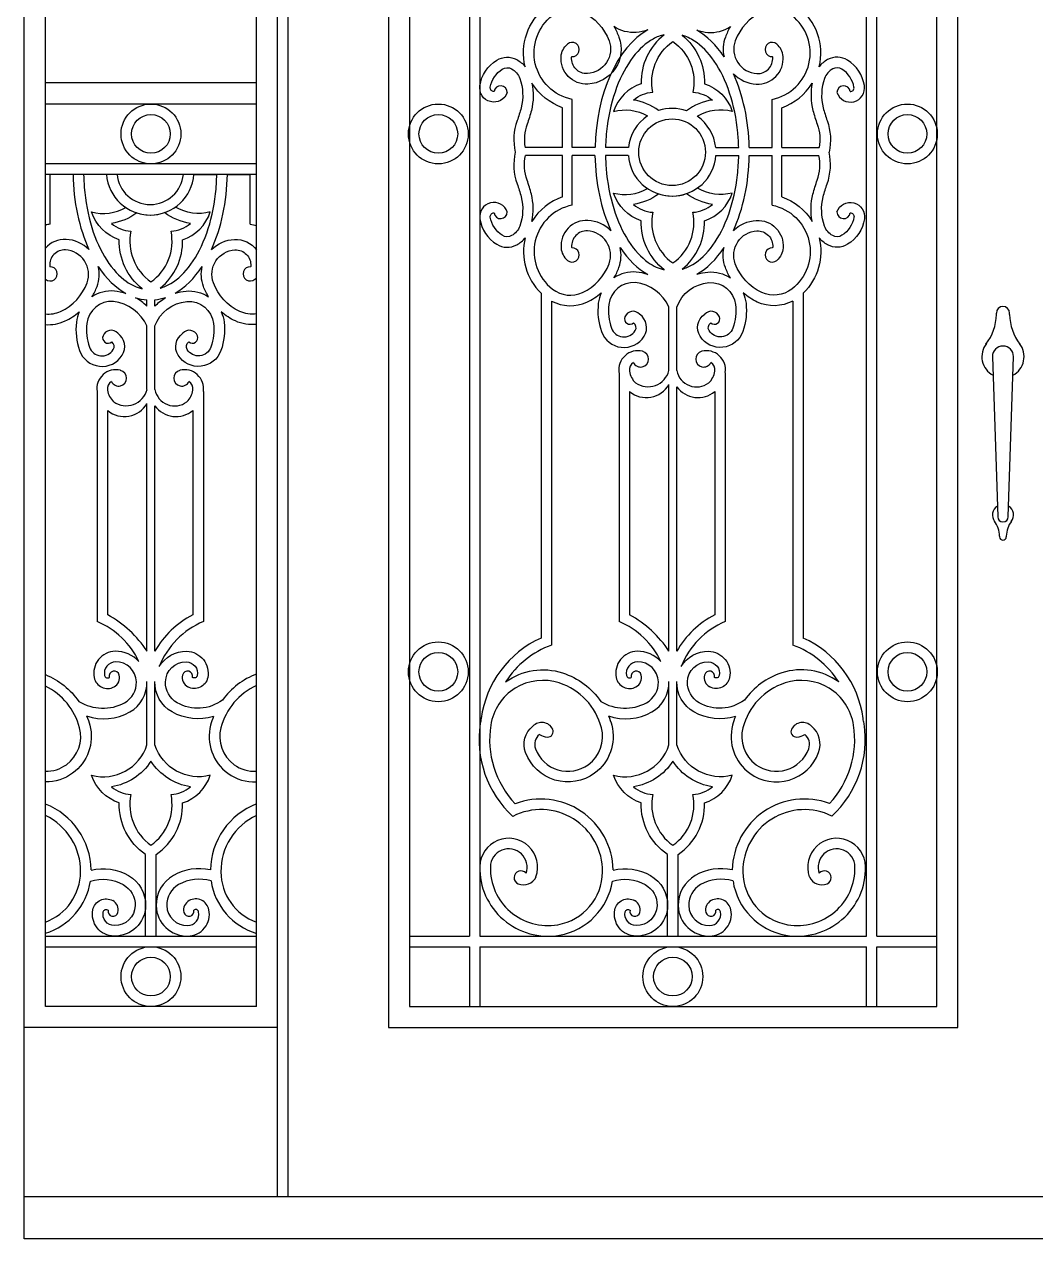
# Model space of a CAD drawing. Header units: millimetres. Extents: x 0 to 2463, y 0 to 2807.
# Drawn here: x 0 to 1217, y 0 to 1461 of the extents above; entities that cross this region are included whole.
import ezdxf

# ---------------------------------------------------------------- set-up
doc = ezdxf.new("R2010")
doc.units = ezdxf.units.MM
for name, color, linetype in [('ceco.net 113 door locks', 8, 'Continuous'), ('ceco.net 113 door wrought iron', 9, 'Continuous'), ('ceco.net 133 door frame', 7, 'Continuous')]:
    doc.layers.add(name, color=color, linetype=linetype)

msp = doc.modelspace()

# ---------------------------------------------------------------- linework, layer by layer
at = {"layer": 'ceco.net 113 door locks'}
for p, q in [((1169.7, 1112.3), (1169.7, 1114)), ((1185.6, 1112.3), (1185.6, 1114)), ((1164.9, 1061.5), (1171.3, 868.9)), ((1184, 868.9), (1190.3, 1061.5)), ((1173.6, 845.6), (1173.6, 844.7)), ((1181.6, 845.6), (1181.6, 844.7))]:
    msp.add_line(p, q, dxfattribs=at)
for centre, radius, start, end in [((1109, 1113.4), 60.7, 322.462, 358.9128), ((1177.6, 1114), 7.96, 0, 180), ((1246.2, 1113.4), 60.7, 181.0872, 217.538), ((1177.6, 1061.5), 25.4, 141.8988, 241.907), ((1177.6, 1061.5), 12.7, 0, 180), ((1177.6, 1061.5), 25.4, 298.093, 38.1012), ((1177.6, 871), 12.7, 122.2205, 218.1012), ((1177.6, 871), 12.7, 321.8988, 57.7795), ((1143.3, 845), 30.3, 1.0872, 37.538), ((1177.6, 868.9), 6.35, 180, 0), ((1211.9, 845), 30.3, 142.462, 178.9128), ((1177.6, 844.7), 3.98, 180, 0)]:
    msp.add_arc(centre, radius, start, end, dxfattribs=at)
at = {"layer": 'ceco.net 113 door wrought iron'}
for p, q in [((1013.2, 364.1), (1013.2, 2222.2)), ((1025.9, 364.1), (1025.9, 2226.4)), ((535.5, 1573.3), (535.5, 364.1)), ((548.2, 1573.3), (548.2, 364.1)), ((647.6, 1313.2), (647.6, 1361.1)), ((659.1, 1313.2), (659.1, 1371.1)), ((899.9, 1313.2), (899.9, 1371.1)), ((911.4, 1313.2), (911.4, 1361.1)), ((647.6, 1313.2), (602.5, 1313.2)), ((647.6, 1303.7), (602.9, 1303.7)), ((647.6, 1253.8), (647.6, 1303.7)), ((686.7, 1313.2), (659.1, 1313.2)), ((659.1, 1243.8), (659.1, 1303.7)), ((686.7, 1303.7), (659.1, 1303.7)), ((727, 1313.2), (699.4, 1313.2)), ((726.8, 1303.7), (699.4, 1303.7)), ((832.1, 1313.2), (859.6, 1313.2)), ((832.2, 1303.7), (859.7, 1303.7)), ((872.3, 1313.2), (899.9, 1313.2)), ((872.4, 1303.7), (899.9, 1303.7)), ((899.9, 1243.8), (899.9, 1303.7)), ((911.4, 1313.2), (956.5, 1313.2)), ((911.4, 1253.8), (911.4, 1303.7)), ((911.4, 1303.7), (956.1, 1303.7)), ((279.4, 1293.5), (25.4, 1293.5)), ((279.4, 1280.8), (25.4, 1280.8)), ((31.1, 1221), (31.1, 1280.8)), ((58.7, 1280.8), (31.1, 1280.8)), ((98.8, 1280.8), (71.4, 1280.8)), ((204.2, 1280.8), (231.6, 1280.8)), ((244.3, 1280.8), (271.9, 1280.8)), ((271.9, 1221), (271.9, 1280.8)), ((147.6, 1122.3), (147.6, 1129.7)), ((157.2, 1122.3), (157.2, 1129.8)), ((621.8, 1137.9), (621.8, 722.9)), ((634.5, 1128.4), (634.5, 714.4)), ((924.6, 1128.4), (924.6, 714.4)), ((937.3, 1137.9), (937.3, 722.9)), ((775.7, 1044.7), (775.7, 1121.2)), ((785.2, 1044.7), (785.2, 1121.2)), ((147.6, 1021.9), (147.6, 1098.4)), ((157.2, 1021.9), (157.2, 1098.4)), ((715.6, 1042.2), (715.6, 742.6)), ((843.5, 1042.2), (843.5, 742.6)), ((775.7, 707), (775.7, 1027.9)), ((785.2, 707), (785.2, 1025.2)), ((87.6, 1019.4), (87.6, 742.6)), ((215.5, 1019.4), (215.5, 742.6)), ((728.3, 1019.4), (728.3, 750.7)), ((830.8, 1019.4), (830.8, 750.7)), ((100.3, 996.6), (100.3, 750.7)), ((147.6, 707), (147.6, 1005.1)), ((157.2, 707), (157.2, 1002.4)), ((202.8, 996.6), (202.8, 750.7)), ((147.6, 594.2), (147.6, 670.4)), ((157.2, 594.2), (157.2, 670.4)), ((775.7, 594.2), (775.7, 670.4)), ((785.2, 594.2), (785.2, 670.4)), ((25.4, 364.1), (279.4, 364.1)), ((25.4, 351.4), (279.4, 351.4)), ((463.5, 364.1), (535.5, 364.1)), ((463.5, 351.4), (535.5, 351.4)), ((535.5, 351.4), (535.5, 279.4)), ((548.2, 364.1), (1013.2, 364.1)), ((548.2, 351.4), (1013.2, 351.4)), ((548.2, 351.4), (548.2, 279.4)), ((1013.2, 279.4), (1013.2, 351.4)), ((1025.9, 364.1), (1097.9, 364.1)), ((1025.9, 279.4), (1025.9, 351.4)), ((1025.9, 351.4), (1097.9, 351.4))]:
    msp.add_line(p, q, dxfattribs=at)
for points in [[(602.7, 1410.4, -0.296557), (627.7, 1482.2, -0.280029), (677, 1487.8, -0.068525), (694.1, 1476.8)], [(956.4, 1410.4, 0.296557), (931.3, 1482.2, 0.280029), (882, 1487.8, 0.068525), (865, 1476.8)], [(659.1, 1371.1, -0.642174), (635.5, 1472.1, -0.280029), (671.7, 1476.2, -0.198402), (703.6, 1441.7, -0.505576), (677.5, 1402.2, -0.452982), (658.6, 1421.7, -0.023023), (658.7, 1422.5, -0.023023)], [(899.9, 1371.1, 0.642174), (923.5, 1472.1, 0.280029), (887.4, 1476.2, 0.198402), (855.5, 1441.7, 0.505576), (881.5, 1402.2, 0.452982), (900.5, 1421.7, 0.023023), (900.4, 1422.5, 0.023023)], [(709.5, 1458.7, -0.046934), (715.5, 1446.1, -0.505576), (678.2, 1389.5, -0.452982), (645.9, 1422.7, -0.199321), (653.6, 1437.6)], [(770, 1448.9, 0.236914), (742.3, 1389.9, 0.238095), (709, 1356.6, -0.193409), (750, 1351.3)], [(750.3, 1454.7, -0.052345), (736.4, 1451.7, -0.168076), (709.5, 1458.7, -0.168076)], [(791.6, 1448.2, -0.233062), (818.5, 1389.9, -0.238095), (851.9, 1356.6, 0.198626), (809.9, 1350.7)], [(809.4, 1454.4, 0.058874), (822.6, 1451.7, 0.168076), (849.6, 1458.7, 0.168076)], [(849.6, 1458.7, 0.046934), (843.6, 1446.1, 0.145309), (842, 1422.2)], [(763.3, 1357.8, 0.122464), (732.9, 1370.3, -0.162801), (756.2, 1379.7, -0.298178), (780.4, 1440.8, -0.298178), (804.6, 1379.7, -0.162801), (827.9, 1370.3, 0.125021), (797, 1357.4, 0.125021)], [(853.2, 1401.9, 0.186058), (880.8, 1389.5, 0.452982), (913.1, 1422.7, 0.199321), (905.5, 1437.6)], [(581.2, 1379.4, -0.919927), (548.2, 1387.7, -0.214906), (568.5, 1418.2, -0.271554), (592.5, 1419, -0.0995), (602.7, 1410.4, -0.0995)], [(977.8, 1379.4, 0.919927), (1010.9, 1387.7, 0.214906), (990.6, 1418.2, 0.271554), (966.6, 1419, 0.0995), (956.4, 1410.4, 0.0995)], [(565.3, 1380.5, -0.483733), (560.7, 1385.6, -0.214906), (575.2, 1407.5, -0.271554), (586.4, 1407.8, -0.184149), (596.2, 1396.4, -0.14955), (597.8, 1361, -0.024291), (593, 1345.5, 0.14555), (590.8, 1307.5, 0.14555), (593, 1269.4, -0.024291), (597.8, 1254, -0.14955), (596.2, 1218.6, -0.184149), (586.4, 1207.1, -0.271554), (575.2, 1207.5, -0.214906), (560.7, 1229.4, -0.483733), (565.3, 1234.5, 0.483733)], [(993.7, 1380.5, 0.483733), (998.3, 1385.6, 0.214906), (983.8, 1407.5, 0.271554), (972.7, 1407.8, 0.184149), (962.9, 1396.4, 0.14955), (961.3, 1361, 0.024291), (966, 1345.5, -0.14555), (968.3, 1307.5, -0.12335)], [(610.9, 1390.7, -0.113593), (610.1, 1357.8, -0.024291), (605, 1341.2, 0.131924), (602.5, 1313.2)], [(647.6, 1361.1, -0.174073), (610.9, 1390.7, -0.174073)], [(911.4, 1361.1, 0.174073), (948.1, 1390.7, 0.174073)], [(948.1, 1390.7, 0.113593), (949, 1357.8, 0.024291), (954.1, 1341.2, -0.131924), (956.5, 1313.2)], [(610.9, 1224.3, 0.113593), (610.1, 1257.1, 0.024291), (605, 1273.8, -0.141076), (602.9, 1303.7)], [(948.1, 1224.3, -0.113593), (949, 1257.1, -0.024291), (954.1, 1273.8, 0.141076), (956.1, 1303.7)], [(993.7, 1234.5, -0.483733), (998.3, 1229.4, -0.214906), (983.8, 1207.5, -0.271554), (972.7, 1207.1, -0.184149), (962.9, 1218.6, -0.14955), (961.3, 1254, -0.024291), (966, 1269.4, 0.14555), (968.3, 1307.5, 0.130697)], [(770, 1166.1, -0.23685), (742.3, 1225.1, -0.238095), (709, 1258.4, 0.193409), (750, 1263.7)], [(763.3, 1257.2, -0.122464), (732.9, 1244.7, 0.162801), (756.2, 1235.2, 0.298178), (780.4, 1174.2, 0.298178), (804.6, 1235.2, 0.162801), (827.9, 1244.7, -0.125021), (797, 1257.6, -0.125021)], [(791.6, 1166.8, 0.233084), (818.5, 1225.1, 0.238095), (851.9, 1258.4, -0.198626), (809.9, 1264.2)], [(581.2, 1235.6, 0.919927), (548.2, 1227.3, 0.214906), (568.5, 1196.7, 0.271554), (592.5, 1196, 0.0995), (602.7, 1204.6, 0.0995)], [(647.6, 1253.8, 0.174073), (610.9, 1224.3, 0.174073)], [(659.1, 1243.8, 0.642174), (635.5, 1142.8, 0.280029), (671.7, 1138.7, 0.198402), (703.6, 1173.3, 0.505576), (677.5, 1212.8, 0.452982), (658.6, 1193.3, 0.023023), (658.7, 1192.5, 0.023023)], [(899.9, 1243.8, -0.642174), (923.5, 1142.8, -0.280029), (887.4, 1138.7, -0.198402), (855.5, 1173.3, -0.505576), (881.5, 1212.8, -0.452982), (900.5, 1193.3, -0.023023), (900.4, 1192.5, -0.023023)], [(911.4, 1253.8, -0.174073), (948.1, 1224.3, -0.174073)], [(977.8, 1235.6, -0.919927), (1010.9, 1227.3, -0.214906), (990.6, 1196.7, -0.271554), (966.6, 1196, -0.0995), (956.4, 1204.6, -0.0995)], [(142, 1143.3, -0.23685), (114.3, 1202.2, -0.238095), (81, 1235.6, 0.193409), (122, 1240.9)], [(135.3, 1234.4, -0.122464), (104.9, 1221.8, 0.162801), (128.2, 1212.4, 0.298178), (152.4, 1151.4, 0.298178), (176.6, 1212.4, 0.162801), (199.9, 1221.8, -0.125021), (168.9, 1234.8, -0.125021)], [(163.6, 1143.9, 0.233084), (190.5, 1202.2, 0.238095), (223.8, 1235.6, -0.198626), (181.9, 1241.4)], [(31.1, 1221, 0.025779), (25.4, 1219.5, 0.025779)], [(271.9, 1221, -0.033964), (279.4, 1219, -0.033964)], [(705.8, 1213.1, 0.186058), (678.2, 1225.4, 0.452982), (645.9, 1192.3, 0.199321), (653.6, 1177.4)], [(853.2, 1213.1, -0.186058), (880.8, 1225.4, -0.452982), (913.1, 1192.3, -0.199321), (905.5, 1177.4)], [(77.8, 1190.3, 0.186058), (50.2, 1202.6, 0.230428), (25.4, 1192.1, 0.230428)], [(225.2, 1190.3, -0.186058), (252.8, 1202.6, -0.254955), (279.4, 1189.9, -0.254955)], [(602.7, 1204.6, 0.266092), (621.8, 1137.9, 0.266092)], [(956.4, 1204.6, -0.266092), (937.3, 1137.9, -0.266092)], [(25.4, 1112.9, 0.134586), (43.7, 1115.9, 0.198402), (75.5, 1150.4, 0.505576), (49.5, 1189.9, 0.452982), (30.6, 1170.5, 0.023023), (30.7, 1169.6)], [(279.4, 1113.1, -0.147572), (259.3, 1115.9, -0.198402), (227.5, 1150.4, -0.505576), (253.5, 1189.9, -0.452982), (272.5, 1170.5, -0.023023), (272.3, 1169.6)], [(709.5, 1156.3, 0.046934), (715.5, 1168.9, 0.145309), (717, 1192.7)], [(849.6, 1156.3, -0.046934), (843.6, 1168.9, -0.145309), (842, 1192.7)], [(81.4, 1133.5, 0.046934), (87.5, 1146, 0.145309), (89, 1169.9)], [(221.6, 1133.5, -0.046934), (215.6, 1146, -0.145309), (214, 1169.9)], [(25.4, 1154.7, 0.002198), (25.5, 1154.5)], [(279.4, 1156.4, -0.030417), (277.5, 1154.5)], [(750.3, 1160.3, 0.052345), (736.4, 1163.3, 0.168076), (709.5, 1156.3, 0.168076)], [(809.4, 1160.6, -0.058874), (822.6, 1163.3, -0.168076), (849.6, 1156.3)], [(122.3, 1137.4, 0.052345), (108.4, 1140.4, 0.168076), (81.4, 1133.5, 0.168076)], [(181.4, 1137.8, -0.058874), (194.6, 1140.4, -0.168076), (221.6, 1133.5)], [(775.7, 1121.2, 0.264323), (735.4, 1150.6, 0.404298), (703.3, 1124.2, 0.113932), (706.5, 1095.9, 0.627897), (735.1, 1092.8, 0.401846), (733.2, 1102)], [(785.2, 1121.2, -0.293585), (823.6, 1150.6, -0.404298), (855.8, 1124.2, -0.113932), (852.6, 1095.9, -0.627897), (824, 1092.8, -0.401846), (825.9, 1102)], [(147.6, 1098.4, 0.264323), (107.4, 1127.8, 0.404298), (75.3, 1101.4, 0.113932), (78.4, 1073.1, 0.627897), (107.1, 1069.9, 0.401846), (105.2, 1079.2)], [(147.6, 1122.3, 0.063138), (133.9, 1132.4, 0.063138)], [(157.2, 1122.3, -0.072357), (170.1, 1132.7, -0.072357)], [(157.2, 1098.4, -0.293585), (195.6, 1127.8, -0.404298), (227.8, 1101.4, -0.113932), (224.6, 1073.1, -0.627897), (196, 1069.9, -0.401846), (197.9, 1079.2)], [(634.5, 1128.4, 0.235046), (677, 1127.2, 0.068525), (694.1, 1138.2)], [(694.1, 1138.2, 0.076258), (690.7, 1125.7, 0.113932), (694.5, 1091.7, 0.627897), (745.8, 1086, 0.401846), (740.4, 1112.5)], [(865, 1138.2, -0.076258), (868.4, 1125.7, -0.113932), (864.6, 1091.7, -0.627897), (813.2, 1086, -0.401846), (818.7, 1112.5)], [(924.6, 1128.4, -0.235046), (882, 1127.2, -0.068525), (865, 1138.2, -0.068525)], [(25.4, 1100.1, 0.127702), (49, 1104.4, 0.068525), (66.1, 1115.3)], [(66.1, 1115.3, 0.076258), (62.7, 1102.9, 0.113932), (66.5, 1068.9, 0.627897), (117.8, 1063.2, 0.401846), (112.4, 1089.6)], [(237, 1115.3, -0.076258), (240.4, 1102.9, -0.113932), (236.6, 1068.9, -0.627897), (185.2, 1063.2, -0.401846), (190.7, 1089.6)], [(279.4, 1100.3, -0.137177), (254, 1104.4, -0.068525), (237, 1115.3)], [(138, 694.5, 0.217134), (109.5, 706.9, 0.470069), (84.1, 675.2, 0.501739), (107.9, 664.1)], [(162.4, 688.6, -0.269006), (195.3, 706.9, -0.470069), (220.7, 675.2, -0.501739), (196.8, 664.1)], [(766, 694.5, 0.217134), (737.6, 706.9, 0.470069), (712.2, 675.2, 0.501739), (736, 664.1)], [(790.4, 688.6, -0.269006), (823.3, 706.9, -0.470069), (848.7, 675.2, -0.501739), (824.9, 664.1)], [(65.7, 646.5, 0.263345), (120.7, 644.9, 0.276638), (134.9, 670.1, 0.411841), (109.8, 694.2, 0.470069), (96.6, 677.7, 0.546885), (102.4, 675.5)], [(238.5, 648.2, -0.296123), (184.1, 644.9, -0.276638), (169.9, 670.1, -0.411841), (195, 694.2, -0.470069), (208.2, 677.7, -0.546885), (202.4, 675.5, -0.501739)], [(693.7, 646.5, 0.263345), (748.7, 644.9, 0.276638), (763, 670.1, 0.411841), (737.8, 694.2, 0.470069), (724.6, 677.7, 0.546885), (730.4, 675.5)], [(866.5, 648.2, -0.296123), (812.1, 644.9, -0.276638), (797.9, 670.1, -0.411841), (823.1, 694.2, -0.470069), (836.2, 677.7, -0.546885), (830.4, 675.5, -0.501739)], [(25.4, 678.8, -0.146354), (65.7, 646.5)], [(279.4, 679.5, 0.146135), (238.5, 648.2)], [(579.2, 670.1, -0.240354), (647.7, 680.9, -0.163799), (693.7, 646.5, -0.163799)], [(979.9, 670.1, 0.240354), (911.4, 680.9, 0.15816), (866.5, 648.2, 0.15816)], [(75, 629.3, 0.217731), (127, 633.9, 0.276638), (147.6, 670.4)], [(227.7, 628.6, -0.20873), (177.8, 633.9, -0.276638), (157.2, 670.4)], [(703, 629.3, 0.217731), (755, 633.9, 0.276638), (775.7, 670.4)], [(855.7, 628.6, -0.20873), (805.8, 633.9, -0.276638), (785.2, 670.4)], [(75, 629.3, -0.033006), (78.8, 618, -0.308466), (58.1, 560.1, -0.161988), (25.4, 549.7, -0.161988)], [(227.7, 628.6, 0.030947), (224.2, 618, 0.308466), (244.9, 560.1, 0.170366), (279.4, 549.8, 0.170366)], [(703, 629.3, -0.033006), (706.8, 618, -0.308466), (686.1, 560.1, -0.495958), (603.2, 585, -0.322961), (611.9, 616.8)], [(855.7, 628.6, 0.030947), (852.3, 618, 0.308466), (872.9, 560.1, 0.495958), (955.8, 585, 0.322961), (947.1, 616.8)], [(146, 364.1), (146, 462.4, -0.255077), (114.3, 524.4, -0.238095), (81, 557.7, 0.396765), (147.6, 594.2)], [(158.7, 364.1), (158.7, 462.4, 0.255077), (190.5, 524.4, 0.238095), (223.8, 557.7, -0.396765), (157.2, 594.2)], [(774.1, 364.1), (774.1, 462.4, -0.255077), (742.3, 524.4, -0.238095), (709, 557.7, 0.396765), (775.7, 594.2)], [(786.8, 364.1), (786.8, 462.4, 0.255077), (818.5, 524.4, 0.238095), (851.9, 557.7, -0.396765), (785.2, 594.2)], [(80.5, 443.7, -0.187275), (125.4, 437.1, -0.276638), (146, 400.6, -0.411841), (107.9, 364.1, -0.470069), (82.5, 395.8, -0.501739), (106.4, 407)], [(223.8, 443.8, 0.185319), (179.4, 437.1, 0.276638), (158.7, 400.6, 0.411841), (196.8, 364.1, 0.470069), (222.2, 395.8, 0.501739), (198.4, 407)], [(708.5, 443.7, -0.187275), (753.4, 437.1, -0.276638), (774.1, 400.6, -0.411841), (736, 364.1, -0.470069), (710.6, 395.8, -0.501739), (734.4, 407)], [(851.9, 443.8, 0.185319), (807.4, 437.1, 0.276638), (786.8, 400.6, 0.411841), (824.9, 364.1, 0.470069), (850.3, 395.8, 0.501739), (826.5, 407)], [(79.6, 430.4, -0.207111), (119.1, 426.1, -0.276638), (133.4, 400.9, -0.411841), (108.2, 376.8, -0.470069), (95, 393.3, -0.546885), (100.8, 395.5)], [(224.7, 430.5, 0.204459), (185.7, 426.1, 0.276638), (171.4, 400.9, 0.411841), (196.6, 376.8, 0.470069), (209.8, 393.3, 0.546885), (204, 395.5)], [(707.6, 430.4, -0.207111), (747.2, 426.1, -0.276638), (761.4, 400.9, -0.411841), (736.2, 376.8, -0.470069), (723, 393.3, -0.546885), (728.8, 395.5)], [(852.7, 430.5, 0.204459), (813.7, 426.1, 0.276638), (799.5, 400.9, 0.411841), (824.6, 376.8, 0.470069), (837.8, 393.3, 0.546885), (832, 395.5)]]:
    msp.add_lwpolyline(points, format="xyb", dxfattribs=at)
for points in [[(152.4, 574.8, -0.217567), (104.9, 543.9, 0.162801), (128.2, 534.5, 0.298178), (152.4, 473.5, 0.298178), (176.6, 534.5, 0.162801), (199.9, 543.9, -0.217567)], [(780.4, 574.8, -0.217567), (732.9, 543.9, 0.162801), (756.2, 534.5, 0.298178), (780.4, 473.5, 0.298178), (804.6, 534.5, 0.162801), (827.9, 543.9, -0.217567)]]:
    msp.add_lwpolyline(points, format="xyb", close=True, dxfattribs=at)
for centre, radius in [((152.4, 1329.5), 36), ((498.2, 1329.5), 36), ((1062.6, 1329.5), 36), ((152.4, 1329.5), 23.3), ((498.2, 1329.5), 23.3), ((779.5, 1307.5), 40.1), ((1062.6, 1329.5), 23.3), ((498.2, 682.2), 36), ((1062.6, 682.2), 36), ((498.2, 682.2), 23.3), ((1062.6, 682.2), 23.3), ((152.4, 315.4), 36), ((780.4, 315.4), 36), ((152.4, 315.4), 23.3), ((780.4, 315.4), 23.3)]:
    msp.add_circle(centre, radius, dxfattribs=at)
for centre, radius, start, end in [((659.1, 1431.1), 8.58, 267.1353, 130.4233), ((899.9, 1431.1), 8.58, 49.5767, 272.8647), ((573.2, 1379.5), 7.97, 359.1077, 172.5833), ((985.8, 1379.5), 7.97, 7.4167, 180.8923), ((779.5, 1307.5), 52.8, 70.7441, 107.86), ((779.5, 1307.5), 52.8, 123.9964, 173.7749), ((779.5, 1307.5), 52.8, 6.2251, 54.9449), ((779.5, 1307.5), 52.8, 184.1455, 355.8545), ((151.5, 1284.7), 52.8, 184.1455, 355.8545), ((151.5, 1284.7), 40.1, 185.4605, 354.5395), ((779.5, 1307.5), 52.8, 252.14, 289.2559), ((151.5, 1284.7), 52.8, 252.14, 289.2559), ((573.2, 1235.5), 7.97, 187.4167, 0.8923), ((985.8, 1235.5), 7.97, 179.1077, 352.5833), ((659.1, 1183.9), 8.58, 229.5767, 92.8647), ((899.9, 1183.9), 8.58, 87.1353, 310.4233), ((31.1, 1161.1), 8.58, 229.5767, 92.8647), ((271.9, 1161.1), 8.58, 87.1353, 310.4233), ((732.5, 1105.6), 10.5, 41.0527, 158.5338), ((826.6, 1105.6), 10.5, 21.4662, 138.9473), ((728.9, 1107), 6.6, 158.5338, 310.6317), ((830.2, 1107), 6.6, 229.3683, 21.4662), ((100.9, 1084.2), 6.6, 158.5338, 310.6317), ((104.5, 1082.8), 10.5, 41.0527, 158.5338), ((198.6, 1082.8), 10.5, 21.4662, 138.9473), ((202.2, 1084.2), 6.6, 229.3683, 21.4662), ((738.3, 1045.6), 23, 76.1328, 188.3592), ((741.5, 1058.6), 9.6, 206.2411, 76.1328), ((817.5, 1058.6), 9.6, 103.8672, 333.7589), ((820.7, 1045.6), 23, 351.6408, 103.8672), ((738.3, 1045.6), 10.3, 121.7079, 188.3592), ((820.7, 1045.6), 10.3, 351.6408, 58.2921), ((110.3, 1022.8), 23, 76.1328, 188.3592), ((113.5, 1035.7), 9.6, 206.2411, 76.1328), ((189.5, 1035.7), 9.6, 103.8672, 333.7589), ((192.7, 1022.8), 23, 351.6408, 103.8672), ((752.2, 1047.6), 24.3, 188.3592, 226.6796), ((750.5, 1051.3), 26, 234.9471, 345.4345), ((808.9, 1049.1), 24.1, 190.5546, 307.3593), ((806.9, 1047.6), 24.3, 313.3204, 351.6408), ((110.3, 1022.8), 10.3, 121.7079, 188.3592), ((192.7, 1022.8), 10.3, 351.6408, 58.2921), ((748.4, 1043.6), 31.4, 230.2872, 330.1603), ((810.7, 1043.6), 31.4, 215.7978, 309.7128), ((124.2, 1024.8), 24.3, 188.3592, 226.6796), ((122.5, 1028.4), 26, 234.9471, 345.4345), ((180.9, 1026.3), 24.1, 190.5546, 307.3593), ((178.9, 1024.8), 24.3, 313.3204, 351.6408), ((120.4, 1020.8), 31.4, 230.2872, 330.1603), ((182.7, 1020.8), 31.4, 215.7978, 309.7128), ((36.7, 634.3), 132.7, 33.2256, 61.3448), ((253.1, 652.6), 110.3, 117.1596, 150.4496), ((664.7, 634.3), 132.7, 33.2256, 61.3448), ((881.1, 652.6), 110.3, 117.1596, 150.4496), ((49.9, 652.6), 97.6, 25.4618, 67.3114), ((253.1, 652.6), 97.6, 112.6886, 158.3188), ((678, 652.6), 97.6, 25.4618, 67.3114), ((881.1, 652.6), 97.6, 112.6886, 158.3188), ((672.9, 609.7), 124.2, 114.3025, 172.4293), ((886.2, 609.7), 124.2, 7.5707, 65.6975), ((672.9, 609.7), 111.5, 110.1524, 147.1955), ((886.2, 609.7), 111.5, 32.8045, 69.8476), ((108.3, 676.9), 6.13, 13.8025, 192.8385), ((101.9, 675.3), 12.8, 298.2725, 13.8025), ((202.9, 675.3), 12.8, 166.1975, 241.7275), ((196.5, 676.9), 6.13, 347.1615, 166.1975), ((736.4, 676.9), 6.13, 13.8025, 192.8385), ((729.9, 675.3), 12.8, 298.2725, 13.8025), ((830.9, 675.3), 12.8, 166.1975, 241.7275), ((824.5, 676.9), 6.13, 347.1615, 166.1975), ((-8.3, 595.3), 77.3, 14.6326, 64.1337), ((311.4, 595.3), 77.3, 114.4168, 165.3674), ((624, 608.4), 63.5, 71.896, 171.319), ((619.7, 595.3), 77.3, 14.6326, 71.896), ((939.4, 595.3), 77.3, 108.104, 165.3674), ((935.1, 608.4), 63.5, 8.681, 108.104), ((26, 604.3), 41.9, 306.0597, 14.6326), ((277.1, 604.3), 41.9, 165.3674, 233.9403), ((673.2, 600.9), 126, 171.319, 227.3266), ((624, 608.4), 76.2, 166.5957, 171.319), ((673.2, 600.9), 113.3, 171.319, 223.173), ((622.6, 606.5), 14.8, 26.9659, 136.2158), ((654, 604.3), 41.9, 306.0597, 14.6326), ((905.1, 604.3), 41.9, 165.3674, 233.9403), ((936.5, 606.5), 14.8, 43.7842, 153.0341), ((885.9, 600.9), 113.3, 317.0782, 8.681), ((885.9, 600.9), 126, 312.9586, 8.681), ((935.1, 608.4), 76.2, 8.681, 13.4043), ((629.6, 594.9), 15.5, 128.948, 200.5418), ((631, 624.3), 20.6, 237.4761, 265.654), ((629.9, 610.3), 6.57, 265.654, 26.9659), ((929.1, 610.3), 6.57, 153.0341, 274.346), ((928.1, 624.3), 20.6, 274.346, 302.5239), ((929.4, 594.9), 15.5, 339.4582, 51.052), ((654.1, 604.1), 41.6, 200.5418, 306.0597), ((904.9, 604.1), 41.6, 233.9403, 339.4582), ((26.1, 604.1), 41.6, 269.0272, 306.0597), ((276.9, 604.1), 41.6, 233.9403, 273.412), ((621.6, 442.2), 86.9, 1.0343, 110.9233), ((938.8, 442.2), 86.9, 69.7576, 178.8974), ((-6.4, 442.2), 86.9, 1.0343, 68.5201), ((310.8, 442.2), 86.9, 111.1511, 178.8974), ((621.6, 442.2), 74.2, 359.3496, 117.1034), ((938.8, 442.2), 74.2, 63.6279, 180.6504), ((-6.4, 442.2), 74.2, 359.3496, 64.6074), ((310.8, 442.2), 74.2, 114.9961, 180.6504), ((582.9, 447.1), 34.8, 340.51, 178.507), ((582.9, 447.1), 22.1, 340.51, 178.507), ((977.4, 447.1), 34.8, 1.493, 199.49), ((977.4, 447.1), 22.1, 1.493, 199.49), ((2.6, 442.1), 65.2, 290.4763, 359.3496), ((301.7, 442.1), 65.2, 180.6504, 249.959), ((629.9, 445.9), 81.8, 178.507, 279.9213), ((629.9, 445.9), 69.1, 178.507, 279.9213), ((597.5, 434.5), 8.13, 40.498, 245.7622), ((630.6, 442.1), 65.2, 279.9213, 359.3496), ((929.8, 442.1), 65.2, 180.6504, 260.0787), ((930.4, 445.9), 81.8, 260.0787, 1.493), ((930.4, 445.9), 69.1, 260.0787, 1.493), ((962.8, 434.5), 8.13, 294.2378, 139.502), ((2.6, 442.1), 77.9, 287.0257, 351.3626), ((301.7, 442.1), 77.9, 188.5272, 253.3315), ((600.6, 442.5), 16.7, 247.5983, 335.3775), ((630.6, 442.1), 77.9, 279.9213, 351.3626), ((929.8, 442.1), 77.9, 188.5272, 260.0787), ((959.8, 442.5), 16.7, 204.6225, 292.4017), ((106.8, 394.1), 6.13, 167.1615, 346.1975), ((100.3, 395.7), 12.8, 346.1975, 61.7275), ((204.5, 395.7), 12.8, 118.2725, 193.8025), ((198, 394.1), 6.13, 193.8025, 12.8385), ((734.8, 394.1), 6.13, 167.1615, 346.1975), ((728.3, 395.7), 12.8, 346.1975, 61.7275), ((832.5, 395.7), 12.8, 118.2725, 193.8025), ((826.1, 394.1), 6.13, 193.8025, 12.8385)]:
    msp.add_arc(centre, radius, start, end, dxfattribs=at)
for centre, start_param, end_param in [((779.5, 1307.5), 0.320365, 1.533852), ((779.5, 1307.5), -0.738226, -0.327522), ((779.5, 1307.5), -1.533852, -0.916643), ((779.5, 1307.5), 1.595423, 2.22495), ((779.5, 1307.5), 4.058236, 4.687763), ((151.5, 1284.7), 1.595423, 2.22495), ((151.5, 1284.7), 4.058236, 4.687763), ((779.5, 1307.5), 2.403366, 2.821227), ((779.5, 1307.5), 3.469115, 3.879819), ((151.5, 1284.7), 2.403366, 2.821227), ((151.5, 1284.7), 3.469115, 3.879819), ((151.5, 1284.7), 2.95021, 3.099831), ((151.5, 1284.7), 3.202454, 3.342615)]:
    msp.add_ellipse(centre, major_axis=(0, 155.1), ratio=0.598615, start_param=start_param, end_param=end_param, dxfattribs=at)
for points, knots in [([(770, 1448.9), (765.6, 1447.9), (761, 1446.2), (748.2, 1439.1), (739.9, 1431.7), (724.8, 1411.9), (718, 1399.5), (707.4, 1371.2), (703.5, 1355.3), (700.3, 1330.3), (699.6, 1321.8), (699.4, 1313.2)], [3.273481, 3.273481, 3.273481, 3.273481, 3.460762, 3.460762, 3.806838, 3.806838, 4.152914, 4.152914, 4.49899, 4.49899, 4.673537, 4.673537, 4.673537, 4.673537]), ([(859.6, 1313.2), (859.5, 1319.1), (859.1, 1325.1), (856.9, 1347.7), (853.6, 1364), (843.8, 1393.3), (837.5, 1406.4), (822.9, 1427.7), (814.7, 1435.9), (801.5, 1444.5), (796.5, 1446.8), (791.6, 1448.2)], [7.892832, 7.892832, 7.892832, 7.892832, 8.013566, 8.013566, 8.359642, 8.359642, 8.705718, 8.705718, 9.051795, 9.051795, 9.256804, 9.256804, 9.256804, 9.256804]), ([(699.4, 1303.7), (699.5, 1298.4), (699.7, 1293.2), (701.5, 1271.1), (704.6, 1254.7), (713.9, 1224.9), (720, 1211.5), (734.3, 1189.4), (742.4, 1180.8), (757.1, 1170.4), (763.6, 1167.5), (770, 1166.1)], [4.738284, 4.738284, 4.738284, 4.738284, 4.845066, 4.845066, 5.191142, 5.191142, 5.537219, 5.537219, 5.883295, 5.883295, 6.151012, 6.151012, 6.151012, 6.151012]), ([(791.6, 1166.8), (795.9, 1168), (800.2, 1169.9), (812.8, 1177.5), (821.1, 1185.2), (835.9, 1205.8), (842.5, 1218.5), (852.6, 1247.4), (856.3, 1263.5), (859, 1287.9), (859.5, 1295.8), (859.7, 1303.7)], [6.451085, 6.451085, 6.451085, 6.451085, 6.629261, 6.629261, 6.975338, 6.975338, 7.321414, 7.321414, 7.66749, 7.66749, 7.828085, 7.828085, 7.828085, 7.828085]), ([(71.4, 1280.8), (71.5, 1275.6), (71.7, 1270.4), (73.5, 1248.3), (76.6, 1231.9), (85.9, 1202.1), (92, 1188.7), (106.3, 1166.6), (114.4, 1158), (129.1, 1147.6), (135.6, 1144.7), (142, 1143.3)], [4.738284, 4.738284, 4.738284, 4.738284, 4.845066, 4.845066, 5.191142, 5.191142, 5.537219, 5.537219, 5.883295, 5.883295, 6.151012, 6.151012, 6.151012, 6.151012]), ([(163.6, 1143.9), (167.9, 1145.1), (172.2, 1147), (184.8, 1154.6), (193.1, 1162.4), (207.9, 1182.9), (214.4, 1195.7), (224.6, 1224.5), (228.3, 1240.6), (231, 1265.1), (231.5, 1272.9), (231.6, 1280.8)], [6.451085, 6.451085, 6.451085, 6.451085, 6.629261, 6.629261, 6.975338, 6.975338, 7.321414, 7.321414, 7.66749, 7.66749, 7.828085, 7.828085, 7.828085, 7.828085])]:
    msp.add_open_spline(points, degree=3, knots=knots, dxfattribs=at)
at = {"layer": 'ceco.net 133 door frame'}
for p, q in [((279.4, 1390.9), (25.4, 1390.9)), ((279.4, 1365.5), (25.4, 1365.5)), ((279.4, 279.4), (25.4, 279.4)), ((304.8, 254), (0, 254)), ((0, 50.8), (2462.9, 50.8))]:
    msp.add_line(p, q, dxfattribs=at)
for points in [[(1231.5, 2806.7, -0.413744), (2462.9, 1573.3), (2462.9, 0), (0, 0), (0, 1573.3, -0.413744), (1231.4, 2806.7, -0.413744)], [(25.4, 279.4), (25.4, 1573.3, -0.413744), (1231.4, 2781.3)], [(279.4, 279.4), (279.4, 1573.3, -0.413744), (1231.8, 2527.3)], [(304.8, 50.8), (304.8, 1573.3, -0.413744), (1231.9, 2501.9, -0.413744)], [(317.5, 50.8), (317.5, 1573.3, -0.413744), (1231.9, 2489.2)]]:
    msp.add_lwpolyline(points, format="xyb", dxfattribs=at)
for points in [[(438.1, 1573.3), (438.1, 254), (1123.3, 254), (1123.3, 2361, 0.37412)], [(463.5, 1573.3), (463.5, 279.4), (1097.9, 279.4), (1097.9, 2331.2, 0.363319)]]:
    msp.add_lwpolyline(points, format="xyb", close=True, dxfattribs=at)

doc.saveas('drawing.dxf')
